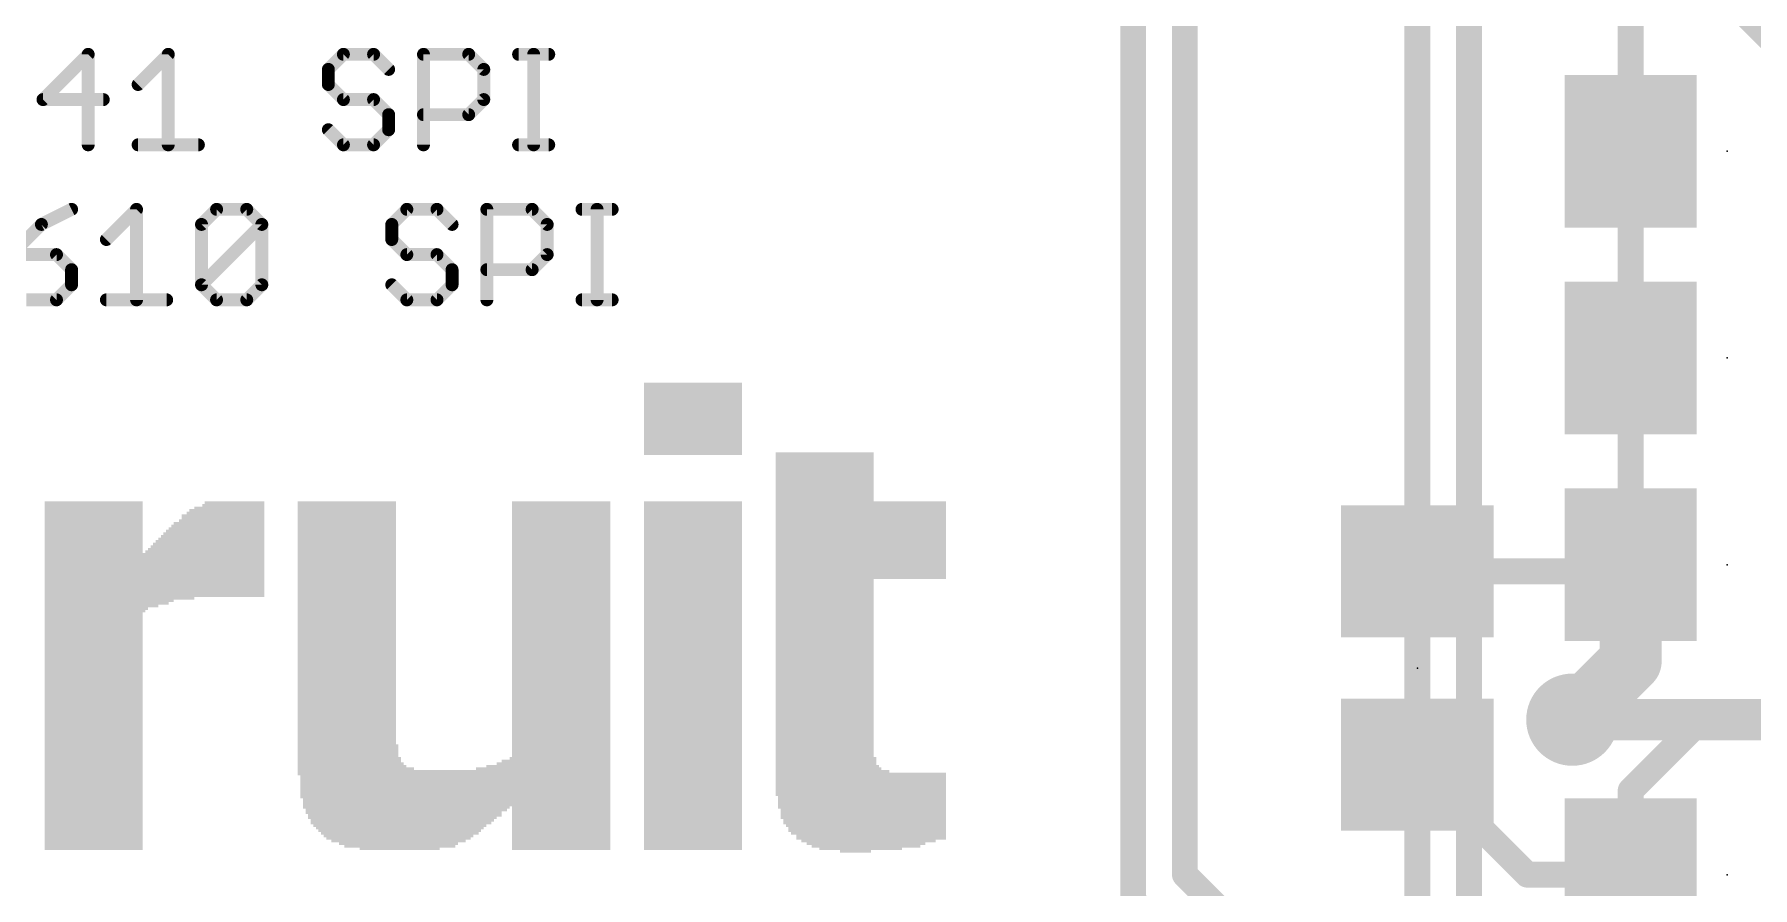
# Model space of a CAD drawing. Extents: x -3.9 to 70.5, y 0 to 60.5.
# Drawn here: x 20.94 to 37.84, y 9.78 to 18.17 of the extents above; entities that cross this region are included whole.
import ezdxf

# ---------------------------------------------------------------- set-up
doc = ezdxf.new("R2010")
doc.units = 0
for name, color, linetype in [('1', 12, 'CONTINUOUS'), ('16', 132, 'CONTINUOUS'), ('18', 110, 'CONTINUOUS'), ('21', 40, 'CONTINUOUS'), ('23', 53, 'CONTINUOUS')]:
    doc.layers.add(name, color=color, linetype=linetype)

# ---------------------------------------------------------------- blocks, each defined once
blk = doc.blocks.new('RECT')
blk.add_solid([(-0.5, -0.5), (0.5, -0.5), (-0.5, 0.5), (0.5, 0.5)])
blk = doc.blocks.new('ROUNDV')
at = {"const_width": 0.5}
blk.add_lwpolyline([(0, -0.25, 1), (0, 0.25, 1), (0, -0.25)], format="xyb", dxfattribs=at)

msp = doc.modelspace()

# ---------------------------------------------------------------- linework, layer by layer
at = {"layer": '1'}
for points, const_width in [([(31.75, 9.652), (31.75, 22.673)], 0.254), ([(32.258, 9.906), (32.258, 20.32)], 0.254), ([(36.642, 17.018), (36.642, 19.05)], 0.254), ([(36.642, 14.986), (36.642, 17.018)], 0.254), ([(36.642, 12.954), (36.642, 14.986)], 0.254), ([(36.642, 12.004), (36.642, 12.954)], 0.6096), ([(34.544, 12.888), (36.576, 12.888)], 0.254), ([(36.576, 12.888), (36.642, 12.954)], 0.254), ([(36.068, 11.43), (36.642, 12.004)], 0.6096), ([(36.642, 10.734), (37.338, 11.43)], 0.254), ([(37.338, 11.43), (41.148, 11.43)], 0.254), ([(34.544, 10.988), (35.626, 9.906)], 0.254), ([(36.642, 9.906), (36.642, 10.734)], 0.254), ([(35.306, 6.858), (32.258, 9.906)], 0.254), ([(35.626, 9.906), (36.642, 9.906)], 0.254), ([(37.084, 4.318), (31.75, 9.652)], 0.254)]:
    msp.add_lwpolyline(points, dxfattribs=dict(at, const_width=const_width))
for points, const_width in [([(36.7055, 17.018, 1), (36.5785, 17.018)], 0.127), ([(36.5785, 17.018, 1), (36.7055, 17.018)], 0.127), ([(36.7055, 14.986, 1), (36.5785, 14.986)], 0.127), ([(36.5785, 14.986, 1), (36.7055, 14.986)], 0.127), ([(36.7944, 12.954, 1), (36.4896, 12.954)], 0.3048), ([(34.544, 12.9515, 1), (34.544, 12.8245)], 0.127), ([(36.576, 12.8245, 1), (36.576, 12.9515)], 0.127), ([(36.5785, 12.954, 1), (36.7055, 12.954)], 0.127), ([(36.6869, 12.9091, 1), (36.5971, 12.9989)], 0.127), ([(36.5311, 12.9329, 1), (36.6209, 12.8431)], 0.127), ([(36.7498, 11.8962, 1), (36.5342, 12.1118)], 0.3048), ([(36.4896, 12.004, 1), (36.7944, 12.004)], 0.3048), ([(35.9602, 11.5378, 1), (36.1758, 11.3222)], 0.3048), ([(37.338, 11.4935, 1), (37.338, 11.3665)], 0.127), ([(37.3829, 11.3851, 1), (37.2931, 11.4749)], 0.127), ([(34.5889, 11.0329, 1), (34.4991, 10.9431)], 0.127), ([(36.7055, 10.734, 1), (36.5785, 10.734)], 0.127), ([(36.5971, 10.7789, 1), (36.6869, 10.6891)], 0.127), ([(32.3029, 9.9509, 1), (32.2131, 9.8611)], 0.127), ([(35.626, 9.9695, 1), (35.626, 9.8425)], 0.127), ([(35.5811, 9.8611, 1), (35.6709, 9.9509)], 0.127), ([(36.642, 9.8425, 1), (36.642, 9.9695)], 0.127), ([(32.1945, 9.906, 1), (32.3215, 9.906)], 0.127), ([(36.5785, 9.906, 1), (36.7055, 9.906)], 0.127)]:
    msp.add_lwpolyline(points, format="xyb", dxfattribs=dict(at, const_width=const_width))
at = {"layer": '16'}
for points, const_width in [([(32.004, 24.13), (44.45, 11.684)], 0.254), ([(35.052, 20.066), (35.052, 9.398)], 0.254), ([(34.544, 8.382), (34.544, 19.812)], 0.254), ([(36.068, 11.43), (38.354, 11.43)], 0.4064)]:
    msp.add_lwpolyline(points, dxfattribs=dict(at, const_width=const_width))
at = {"layer": '16', "const_width": 0.2032}
msp.add_lwpolyline([(36.068, 11.5316, 1), (36.068, 11.3284)], format="xyb", dxfattribs=at)
at = {"layer": '21', "const_width": 0.127}
for points in [[(21.4721, 17.9713), (21.0272, 17.5264)], [(21.4721, 17.0815), (21.4721, 17.9713)], [(21.9628, 17.6747), (22.2594, 17.9713)], [(22.2594, 17.9713), (22.2594, 17.0815)], [(23.9821, 17.9713), (23.8338, 17.823)], [(24.2787, 17.9713), (23.9821, 17.9713)], [(24.427, 17.823), (24.2787, 17.9713)], [(24.7693, 17.0815), (24.7693, 17.9713)], [(24.7693, 17.9713), (25.2142, 17.9713)], [(25.2142, 17.9713), (25.3625, 17.823)], [(25.7048, 17.9713), (26.0014, 17.9713)], [(25.8531, 17.0815), (25.8531, 17.9713)], [(23.8338, 17.823), (23.8338, 17.6747)], [(25.3625, 17.823), (25.3625, 17.5264)], [(21.0272, 17.5264), (21.6204, 17.5264)], [(23.8338, 17.6747), (23.9821, 17.5264)], [(23.9821, 17.5264), (24.2787, 17.5264)], [(24.2787, 17.5264), (24.427, 17.3781)], [(25.3625, 17.5264), (25.2142, 17.3781)], [(24.427, 17.3781), (24.427, 17.2298)], [(25.2142, 17.3781), (24.7693, 17.3781)], [(23.9821, 17.0815), (23.8338, 17.2298)], [(24.427, 17.2298), (24.2787, 17.0815)], [(21.9628, 17.0815), (22.5559, 17.0815)], [(24.2787, 17.0815), (23.9821, 17.0815)], [(25.7048, 17.0815), (26.0014, 17.0815)], [(21.3086, 16.4473), (21.012, 16.299)], [(21.6509, 16.1507), (21.9475, 16.4473)], [(21.9475, 16.4473), (21.9475, 15.5575)], [(22.5864, 16.299), (22.7347, 16.4473)], [(22.7347, 16.4473), (23.0313, 16.4473)], [(23.0313, 16.4473), (23.1796, 16.299)], [(24.6058, 16.4473), (24.4575, 16.299)], [(24.9024, 16.4473), (24.6058, 16.4473)], [(25.0507, 16.299), (24.9024, 16.4473)], [(25.393, 15.5575), (25.393, 16.4473)], [(25.393, 16.4473), (25.8379, 16.4473)], [(25.8379, 16.4473), (25.9862, 16.299)], [(26.3285, 16.4473), (26.6251, 16.4473)], [(26.4768, 15.5575), (26.4768, 16.4473)], [(21.012, 16.299), (20.7154, 16.0024)], [(22.5864, 15.7058), (22.5864, 16.299)], [(22.5864, 15.7058), (23.1796, 16.299)], [(23.1796, 16.299), (23.1796, 15.7058)], [(24.4575, 16.299), (24.4575, 16.1507)], [(25.9862, 16.299), (25.9862, 16.0024)], [(21.1603, 16.0024), (20.7154, 16.0024)], [(21.3086, 15.8541), (21.1603, 16.0024)], [(24.4575, 16.1507), (24.6058, 16.0024)], [(24.6058, 16.0024), (24.9024, 16.0024)], [(24.9024, 16.0024), (25.0507, 15.8541)], [(25.9862, 16.0024), (25.8379, 15.8541)], [(21.3086, 15.7058), (21.3086, 15.8541)], [(25.0507, 15.8541), (25.0507, 15.7058)], [(25.8379, 15.8541), (25.393, 15.8541)], [(21.1603, 15.5575), (21.3086, 15.7058)], [(22.7347, 15.5575), (22.5864, 15.7058)], [(23.1796, 15.7058), (23.0313, 15.5575)], [(24.6058, 15.5575), (24.4575, 15.7058)], [(25.0507, 15.7058), (24.9024, 15.5575)], [(20.8637, 15.5575), (21.1603, 15.5575)], [(21.6509, 15.5575), (22.2441, 15.5575)], [(23.0313, 15.5575), (22.7347, 15.5575)], [(24.9024, 15.5575), (24.6058, 15.5575)], [(26.3285, 15.5575), (26.6251, 15.5575)]]:
    msp.add_lwpolyline(points, dxfattribs=at)
at = {"layer": '21', "const_width": 0.0635}
for points in [[(21.5039, 17.9713, 1), (21.4404, 17.9713)], [(21.4946, 17.9488, 1), (21.4497, 17.9937)], [(22.2911, 17.9713, 1), (22.2276, 17.9713)], [(22.2818, 17.9488, 1), (22.2369, 17.9937)], [(23.9821, 18.003, 1), (23.9821, 17.9395)], [(24.0045, 17.9488, 1), (23.9596, 17.9937)], [(24.3011, 17.9937, 1), (24.2562, 17.9488)], [(24.2787, 17.9395, 1), (24.2787, 18.003)], [(24.7693, 18.003, 1), (24.7693, 17.9395)], [(24.8011, 17.9713, 1), (24.7376, 17.9713)], [(25.2367, 17.9937, 1), (25.1917, 17.9488)], [(25.2142, 17.9395, 1), (25.2142, 18.003)], [(25.7048, 18.003, 1), (25.7048, 17.9395)], [(25.8849, 17.9713, 1), (25.8214, 17.9713)], [(26.0014, 17.9395, 1), (26.0014, 18.003)], [(23.8656, 17.823, 1), (23.8021, 17.823)], [(23.8114, 17.8454, 1), (23.8563, 17.8005)], [(24.4045, 17.8005, 1), (24.4494, 17.8454)], [(25.3942, 17.823, 1), (25.3307, 17.823)], [(25.34, 17.8005, 1), (25.3849, 17.8454)], [(21.0272, 17.5581, 1), (21.0272, 17.4946)], [(21.0048, 17.5488, 1), (21.0497, 17.5039)], [(21.6204, 17.4946, 1), (21.6204, 17.5581)], [(21.9403, 17.6971, 1), (21.9852, 17.6522)], [(23.8021, 17.6747, 1), (23.8656, 17.6747)], [(23.8563, 17.6971, 1), (23.8114, 17.6522)], [(23.9821, 17.5581, 1), (23.9821, 17.4946)], [(23.9596, 17.5039, 1), (24.0045, 17.5488)], [(24.3011, 17.5488, 1), (24.2562, 17.5039)], [(24.2787, 17.4946, 1), (24.2787, 17.5581)], [(25.3849, 17.5039, 1), (25.34, 17.5488)], [(24.4587, 17.3781, 1), (24.3952, 17.3781)], [(24.4045, 17.3556, 1), (24.4494, 17.4005)], [(24.7693, 17.4098, 1), (24.7693, 17.3463)], [(25.1917, 17.4005, 1), (25.2367, 17.3556)], [(25.2142, 17.3463, 1), (25.2142, 17.4098)], [(25.3307, 17.5264, 1), (25.3942, 17.5264)], [(23.8563, 17.2522, 1), (23.8114, 17.2073)], [(24.3952, 17.2298, 1), (24.4587, 17.2298)], [(24.4494, 17.2073, 1), (24.4045, 17.2522)], [(21.4404, 17.0815, 1), (21.5039, 17.0815)], [(21.9628, 17.1133, 1), (21.9628, 17.0498)], [(22.2276, 17.0815, 1), (22.2911, 17.0815)], [(22.5559, 17.0498, 1), (22.5559, 17.1133)], [(23.9821, 17.1133, 1), (23.9821, 17.0498)], [(23.9596, 17.059, 1), (24.0045, 17.104)], [(24.2562, 17.104, 1), (24.3011, 17.059)], [(24.2787, 17.0498, 1), (24.2787, 17.1133)], [(24.7376, 17.0815, 1), (24.8011, 17.0815)], [(25.7048, 17.1133, 1), (25.7048, 17.0498)], [(25.8214, 17.0815, 1), (25.8849, 17.0815)], [(26.0014, 17.0498, 1), (26.0014, 17.1133)], [(21.3228, 16.4189, 1), (21.2944, 16.4757)], [(21.9793, 16.4473, 1), (21.9158, 16.4473)], [(21.97, 16.4248, 1), (21.9251, 16.4697)], [(22.7347, 16.479, 1), (22.7347, 16.4155)], [(22.7572, 16.4248, 1), (22.7123, 16.4697)], [(23.0538, 16.4697, 1), (23.0089, 16.4248)], [(23.0313, 16.4155, 1), (23.0313, 16.479)], [(24.6058, 16.479, 1), (24.6058, 16.4155)], [(24.6282, 16.4248, 1), (24.5833, 16.4697)], [(24.9248, 16.4697, 1), (24.8799, 16.4248)], [(24.9024, 16.4155, 1), (24.9024, 16.479)], [(25.393, 16.479, 1), (25.393, 16.4155)], [(25.4248, 16.4473, 1), (25.3613, 16.4473)], [(25.8603, 16.4697, 1), (25.8154, 16.4248)], [(25.8379, 16.4155, 1), (25.8379, 16.479)], [(26.3285, 16.479, 1), (26.3285, 16.4155)], [(26.5086, 16.4473, 1), (26.4451, 16.4473)], [(26.6251, 16.4155, 1), (26.6251, 16.479)], [(20.9978, 16.3274, 1), (21.0262, 16.2706)], [(21.0344, 16.2765, 1), (20.9895, 16.3214)], [(22.6182, 16.299, 1), (22.5547, 16.299)], [(22.564, 16.3214, 1), (22.6089, 16.2765)], [(23.2114, 16.299, 1), (23.1479, 16.299)], [(23.2021, 16.2765, 1), (23.1572, 16.3214)], [(23.1572, 16.2765, 1), (23.2021, 16.3214)], [(24.4892, 16.299, 1), (24.4257, 16.299)], [(24.435, 16.3214, 1), (24.4799, 16.2765)], [(25.0282, 16.2765, 1), (25.0731, 16.3214)], [(26.0179, 16.299, 1), (25.9544, 16.299)], [(25.9637, 16.2765, 1), (26.0086, 16.3214)], [(21.1827, 16.0248, 1), (21.1378, 15.9799)], [(21.1603, 15.9706, 1), (21.1603, 16.0341)], [(21.6285, 16.1731, 1), (21.6734, 16.1282)], [(24.4799, 16.1731, 1), (24.435, 16.1282)], [(24.4257, 16.1507, 1), (24.4892, 16.1507)], [(24.6058, 16.0341, 1), (24.6058, 15.9706)], [(24.5833, 15.9799, 1), (24.6282, 16.0248)], [(24.9248, 16.0248, 1), (24.8799, 15.9799)], [(24.9024, 15.9706, 1), (24.9024, 16.0341)], [(26.0086, 15.9799, 1), (25.9637, 16.0248)], [(21.3403, 15.8541, 1), (21.2768, 15.8541)], [(21.2861, 15.8316, 1), (21.331, 15.8765)], [(25.0824, 15.8541, 1), (25.0189, 15.8541)], [(25.0282, 15.8316, 1), (25.0731, 15.8765)], [(25.393, 15.8858, 1), (25.393, 15.8223)], [(25.8154, 15.8765, 1), (25.8603, 15.8316)], [(25.8379, 15.8223, 1), (25.8379, 15.8858)], [(25.9544, 16.0024, 1), (26.0179, 16.0024)], [(21.2768, 15.7058, 1), (21.3403, 15.7058)], [(21.331, 15.6833, 1), (21.2861, 15.7282)], [(22.5547, 15.7058, 1), (22.6182, 15.7058)], [(22.6089, 15.7282, 1), (22.564, 15.6833)], [(22.564, 15.7282, 1), (22.6089, 15.6833)], [(23.1479, 15.7058, 1), (23.2114, 15.7058)], [(23.2021, 15.6833, 1), (23.1572, 15.7282)], [(24.4799, 15.7282, 1), (24.435, 15.6833)], [(25.0189, 15.7058, 1), (25.0824, 15.7058)], [(25.0731, 15.6833, 1), (25.0282, 15.7282)], [(21.1378, 15.58, 1), (21.1827, 15.535)], [(21.1603, 15.5258, 1), (21.1603, 15.5893)], [(21.6509, 15.5893, 1), (21.6509, 15.5258)], [(21.9158, 15.5575, 1), (21.9793, 15.5575)], [(22.2441, 15.5258, 1), (22.2441, 15.5893)], [(22.7347, 15.5893, 1), (22.7347, 15.5258)], [(22.7123, 15.535, 1), (22.7572, 15.58)], [(23.0089, 15.58, 1), (23.0538, 15.535)], [(23.0313, 15.5258, 1), (23.0313, 15.5893)], [(24.6058, 15.5893, 1), (24.6058, 15.5258)], [(24.5833, 15.535, 1), (24.6282, 15.58)], [(24.8799, 15.58, 1), (24.9248, 15.535)], [(24.9024, 15.5258, 1), (24.9024, 15.5893)], [(25.3613, 15.5575, 1), (25.4248, 15.5575)], [(26.3285, 15.5893, 1), (26.3285, 15.5258)], [(26.4451, 15.5575, 1), (26.5086, 15.5575)], [(26.6251, 15.5258, 1), (26.6251, 15.5893)]]:
    msp.add_lwpolyline(points, format="xyb", dxfattribs=at)
at = {"layer": '23'}
for p in [(37.592, 17.018), (37.592, 14.986), (37.592, 12.954), (34.544, 11.938), (37.592, 9.906)]:
    msp.add_point(p, dxfattribs=at)

# ---------------------------------------------------------------- block references
at = {"layer": '1', "xscale": 1.3, "yscale": 1.5}
for p in [(36.642, 17.018), (36.642, 14.986), (36.642, 12.954), (36.642, 9.906)]:
    msp.add_blockref('RECT', p, dxfattribs=at)
at = {"layer": '1', "xscale": 1.3, "yscale": 1.5, "rotation": 90}
for p in [(34.544, 12.888), (34.544, 10.988)]:
    msp.add_blockref('RECT', p, dxfattribs=at)
at = {"layer": '18', "xscale": 0.9064, "yscale": 0.9064}
msp.add_blockref('ROUNDV', (36.068, 11.43), dxfattribs=at)
msp.add_blockref('ROUNDV', (36.068, 11.43), dxfattribs=at)
at = {"layer": '21', "yscale": 0.0254}
for p, xscale in [((27.4193, 14.732), 0.9652), ((27.4193, 14.7066), 0.9652), ((27.4193, 14.6812), 0.9652), ((27.4193, 14.6558), 0.9652), ((27.4193, 14.6304), 0.9652), ((27.4193, 14.605), 0.9652), ((27.4193, 14.5796), 0.9652), ((27.4193, 14.5542), 0.9652), ((27.4193, 14.5288), 0.9652), ((27.4193, 14.5034), 0.9652), ((27.4193, 14.478), 0.9652), ((27.4193, 14.4526), 0.9652), ((27.4193, 14.4272), 0.9652), ((27.4193, 14.4018), 0.9652), ((27.4193, 14.3764), 0.9652), ((27.4193, 14.351), 0.9652), ((27.4193, 14.3256), 0.9652), ((27.4193, 14.3002), 0.9652), ((27.4193, 14.2748), 0.9652), ((27.4193, 14.2494), 0.9652), ((27.4193, 14.224), 0.9652), ((27.4193, 14.1986), 0.9652), ((27.4193, 14.1732), 0.9652), ((27.4193, 14.1478), 0.9652), ((27.4193, 14.1224), 0.9652), ((27.4193, 14.097), 0.9652), ((27.4193, 14.0716), 0.9652), ((27.4193, 14.0462), 0.9652), ((28.7147, 14.0462), 0.9652), ((28.7147, 14.0208), 0.9652), ((28.7147, 13.9954), 0.9652), ((28.7147, 13.97), 0.9652), ((28.7147, 13.9446), 0.9652), ((28.7147, 13.9192), 0.9652), ((28.7147, 13.8938), 0.9652), ((28.7147, 13.8684), 0.9652), ((28.7147, 13.843), 0.9652), ((28.7147, 13.8176), 0.9652), ((28.7147, 13.7922), 0.9652), ((28.7147, 13.7668), 0.9652), ((28.7147, 13.7414), 0.9652), ((28.7147, 13.716), 0.9652), ((28.7147, 13.6906), 0.9652), ((21.5265, 13.5636), 0.9652), ((21.5265, 13.5382), 0.9652), ((21.5265, 13.5128), 0.9652), ((22.86, 13.5128), 0.6858), ((22.8981, 13.5382), 0.6096), ((22.9108, 13.5636), 0.5842), ((24.0157, 13.5636), 0.9652), ((24.0157, 13.5382), 0.9652), ((24.0157, 13.5128), 0.9652), ((26.1239, 13.5636), 0.9652), ((26.1239, 13.5382), 0.9652), ((26.1239, 13.5128), 0.9652), ((27.4193, 13.5636), 0.9652), ((27.4193, 13.5382), 0.9652), ((27.4193, 13.5128), 0.9652), ((28.7147, 13.6652), 0.9652), ((28.7147, 13.6398), 0.9652), ((28.7147, 13.6144), 0.9652), ((28.7147, 13.589), 0.9652), ((29.0703, 13.5636), 1.6764), ((29.0703, 13.5382), 1.6764), ((29.0703, 13.5128), 1.6764), ((21.5265, 13.4874), 0.9652), ((21.5265, 13.462), 0.9652), ((21.5265, 13.4366), 0.9652), ((21.5265, 13.4112), 0.9652), ((21.5265, 13.3858), 0.9652), ((21.5265, 13.3604), 0.9652), ((22.7584, 13.3604), 0.889), ((22.7838, 13.3858), 0.8382), ((22.7965, 13.4366), 0.8128), ((22.7965, 13.4112), 0.8128), ((22.8219, 13.462), 0.762), ((22.8346, 13.4874), 0.7366), ((24.0157, 13.4874), 0.9652), ((24.0157, 13.462), 0.9652), ((24.0157, 13.4366), 0.9652), ((24.0157, 13.4112), 0.9652), ((24.0157, 13.3858), 0.9652), ((24.0157, 13.3604), 0.9652), ((26.1239, 13.4874), 0.9652), ((26.1239, 13.462), 0.9652), ((26.1239, 13.4366), 0.9652), ((26.1239, 13.4112), 0.9652), ((26.1239, 13.3858), 0.9652), ((26.1239, 13.3604), 0.9652), ((27.4193, 13.4874), 0.9652), ((27.4193, 13.462), 0.9652), ((27.4193, 13.4366), 0.9652), ((27.4193, 13.4112), 0.9652), ((27.4193, 13.3858), 0.9652), ((27.4193, 13.3604), 0.9652), ((29.0703, 13.4874), 1.6764), ((29.0703, 13.462), 1.6764), ((29.0703, 13.4366), 1.6764), ((29.0703, 13.4112), 1.6764), ((29.0703, 13.3858), 1.6764), ((29.0703, 13.3604), 1.6764), ((21.5265, 13.335), 0.9652), ((21.5265, 13.3096), 0.9652), ((21.5265, 13.2842), 0.9652), ((21.5265, 13.2588), 0.9652), ((21.5265, 13.2334), 0.9652), ((21.5265, 13.208), 0.9652), ((21.5265, 13.1826), 0.9652), ((22.6695, 13.1826), 1.0668), ((22.6822, 13.208), 1.0414), ((22.6949, 13.2334), 1.016), ((22.7076, 13.2588), 0.9906), ((22.7203, 13.2842), 0.9652), ((22.733, 13.3096), 0.9398), ((22.7457, 13.335), 0.9144), ((24.0157, 13.335), 0.9652), ((24.0157, 13.3096), 0.9652), ((24.0157, 13.2842), 0.9652), ((24.0157, 13.2588), 0.9652), ((24.0157, 13.2334), 0.9652), ((24.0157, 13.208), 0.9652), ((24.0157, 13.1826), 0.9652), ((26.1239, 13.335), 0.9652), ((26.1239, 13.3096), 0.9652), ((26.1239, 13.2842), 0.9652), ((26.1239, 13.2588), 0.9652), ((26.1239, 13.2334), 0.9652), ((26.1239, 13.208), 0.9652), ((26.1239, 13.1826), 0.9652), ((27.4193, 13.335), 0.9652), ((27.4193, 13.3096), 0.9652), ((27.4193, 13.2842), 0.9652), ((27.4193, 13.2588), 0.9652), ((27.4193, 13.2334), 0.9652), ((27.4193, 13.208), 0.9652), ((27.4193, 13.1826), 0.9652), ((29.0703, 13.335), 1.6764), ((29.0703, 13.3096), 1.6764), ((29.0703, 13.2842), 1.6764), ((29.0703, 13.2588), 1.6764), ((29.0703, 13.2334), 1.6764), ((29.0703, 13.208), 1.6764), ((29.0703, 13.1826), 1.6764), ((21.5265, 13.1572), 0.9652), ((21.5265, 13.1318), 0.9652), ((21.5265, 13.1064), 0.9652), ((21.5265, 13.081), 0.9652), ((22.1234, 13.0556), 2.159), ((22.1234, 13.0302), 2.159), ((22.1234, 13.0048), 2.159), ((22.6187, 13.081), 1.1684), ((22.6314, 13.1064), 1.143), ((22.6441, 13.1318), 1.1176), ((22.6568, 13.1572), 1.0922), ((24.0157, 13.1572), 0.9652), ((24.0157, 13.1318), 0.9652), ((24.0157, 13.1064), 0.9652), ((24.0157, 13.081), 0.9652), ((24.0157, 13.0556), 0.9652), ((24.0157, 13.0302), 0.9652), ((24.0157, 13.0048), 0.9652), ((26.1239, 13.1572), 0.9652), ((26.1239, 13.1318), 0.9652), ((26.1239, 13.1064), 0.9652), ((26.1239, 13.081), 0.9652), ((26.1239, 13.0556), 0.9652), ((26.1239, 13.0302), 0.9652), ((26.1239, 13.0048), 0.9652), ((27.4193, 13.1572), 0.9652), ((27.4193, 13.1318), 0.9652), ((27.4193, 13.1064), 0.9652), ((27.4193, 13.081), 0.9652), ((27.4193, 13.0556), 0.9652), ((27.4193, 13.0302), 0.9652), ((27.4193, 13.0048), 0.9652), ((29.0703, 13.1572), 1.6764), ((29.0703, 13.1318), 1.6764), ((29.0703, 13.1064), 1.6764), ((29.0703, 13.081), 1.6764), ((29.0703, 13.0556), 1.6764), ((29.0703, 13.0302), 1.6764), ((29.0703, 13.0048), 1.6764), ((22.1234, 12.9794), 2.159), ((22.1234, 12.954), 2.159), ((22.1234, 12.9286), 2.159), ((22.1234, 12.9032), 2.159), ((22.1234, 12.8778), 2.159), ((22.1234, 12.8524), 2.159), ((24.0157, 12.9794), 0.9652), ((24.0157, 12.954), 0.9652), ((24.0157, 12.9286), 0.9652), ((24.0157, 12.9032), 0.9652), ((24.0157, 12.8778), 0.9652), ((24.0157, 12.8524), 0.9652), ((26.1239, 12.9794), 0.9652), ((26.1239, 12.954), 0.9652), ((26.1239, 12.9286), 0.9652), ((26.1239, 12.9032), 0.9652), ((26.1239, 12.8778), 0.9652), ((26.1239, 12.8524), 0.9652), ((27.4193, 12.9794), 0.9652), ((27.4193, 12.954), 0.9652), ((27.4193, 12.9286), 0.9652), ((27.4193, 12.9032), 0.9652), ((27.4193, 12.8778), 0.9652), ((27.4193, 12.8524), 0.9652), ((29.0703, 12.9794), 1.6764), ((29.0703, 12.954), 1.6764), ((29.0703, 12.9286), 1.6764), ((29.0703, 12.9032), 1.6764), ((29.0703, 12.8778), 1.6764), ((29.0703, 12.8524), 1.6764), ((22.1234, 12.827), 2.159), ((22.1234, 12.8016), 2.159), ((22.1234, 12.7762), 2.159), ((22.1234, 12.7508), 2.159), ((22.1234, 12.7254), 2.159), ((22.1234, 12.7), 2.159), ((22.1234, 12.6746), 2.159), ((24.0157, 12.827), 0.9652), ((24.0157, 12.8016), 0.9652), ((24.0157, 12.7762), 0.9652), ((24.0157, 12.7508), 0.9652), ((24.0157, 12.7254), 0.9652), ((24.0157, 12.7), 0.9652), ((24.0157, 12.6746), 0.9652), ((26.1239, 12.827), 0.9652), ((26.1239, 12.8016), 0.9652), ((26.1239, 12.7762), 0.9652), ((26.1239, 12.7508), 0.9652), ((26.1239, 12.7254), 0.9652), ((26.1239, 12.7), 0.9652), ((26.1239, 12.6746), 0.9652), ((27.4193, 12.827), 0.9652), ((27.4193, 12.8016), 0.9652), ((27.4193, 12.7762), 0.9652), ((27.4193, 12.7508), 0.9652), ((27.4193, 12.7254), 0.9652), ((27.4193, 12.7), 0.9652), ((27.4193, 12.6746), 0.9652), ((29.0703, 12.827), 1.6764), ((28.7147, 12.8016), 0.9652), ((28.7147, 12.7762), 0.9652), ((28.7147, 12.7508), 0.9652), ((28.7147, 12.7254), 0.9652), ((28.7147, 12.7), 0.9652), ((28.7147, 12.6746), 0.9652), ((22.1234, 12.6492), 2.159), ((21.7805, 12.6238), 1.4732), ((21.6789, 12.5984), 1.27), ((21.6535, 12.573), 1.2192), ((21.6027, 12.5476), 1.1176), ((21.5519, 12.5222), 1.016), ((21.5392, 12.4968), 0.9906), ((24.0157, 12.6492), 0.9652), ((24.0157, 12.6238), 0.9652), ((24.0157, 12.5984), 0.9652), ((24.0157, 12.573), 0.9652), ((24.0157, 12.5476), 0.9652), ((24.0157, 12.5222), 0.9652), ((24.0157, 12.4968), 0.9652), ((26.1239, 12.6492), 0.9652), ((26.1239, 12.6238), 0.9652), ((26.1239, 12.5984), 0.9652), ((26.1239, 12.573), 0.9652), ((26.1239, 12.5476), 0.9652), ((26.1239, 12.5222), 0.9652), ((26.1239, 12.4968), 0.9652), ((27.4193, 12.6492), 0.9652), ((27.4193, 12.6238), 0.9652), ((27.4193, 12.5984), 0.9652), ((27.4193, 12.573), 0.9652), ((27.4193, 12.5476), 0.9652), ((27.4193, 12.5222), 0.9652), ((27.4193, 12.4968), 0.9652), ((28.7147, 12.6492), 0.9652), ((28.7147, 12.6238), 0.9652), ((28.7147, 12.5984), 0.9652), ((28.7147, 12.573), 0.9652), ((28.7147, 12.5476), 0.9652), ((28.7147, 12.5222), 0.9652), ((28.7147, 12.4968), 0.9652), ((21.5265, 12.4714), 0.9652), ((21.5265, 12.446), 0.9652), ((21.5265, 12.4206), 0.9652), ((21.5265, 12.3952), 0.9652), ((21.5265, 12.3698), 0.9652), ((21.5265, 12.3444), 0.9652), ((24.0157, 12.4714), 0.9652), ((24.0157, 12.446), 0.9652), ((24.0157, 12.4206), 0.9652), ((24.0157, 12.3952), 0.9652), ((24.0157, 12.3698), 0.9652), ((24.0157, 12.3444), 0.9652), ((26.1239, 12.4714), 0.9652), ((26.1239, 12.446), 0.9652), ((26.1239, 12.4206), 0.9652), ((26.1239, 12.3952), 0.9652), ((26.1239, 12.3698), 0.9652), ((26.1239, 12.3444), 0.9652), ((27.4193, 12.4714), 0.9652), ((27.4193, 12.446), 0.9652), ((27.4193, 12.4206), 0.9652), ((27.4193, 12.3952), 0.9652), ((27.4193, 12.3698), 0.9652), ((27.4193, 12.3444), 0.9652), ((28.7147, 12.4714), 0.9652), ((28.7147, 12.446), 0.9652), ((28.7147, 12.4206), 0.9652), ((28.7147, 12.3952), 0.9652), ((28.7147, 12.3698), 0.9652), ((28.7147, 12.3444), 0.9652), ((21.5265, 12.319), 0.9652), ((21.5265, 12.2936), 0.9652), ((21.5265, 12.2682), 0.9652), ((21.5265, 12.2428), 0.9652), ((21.5265, 12.2174), 0.9652), ((21.5265, 12.192), 0.9652), ((21.5265, 12.1666), 0.9652), ((24.0157, 12.319), 0.9652), ((24.0157, 12.2936), 0.9652), ((24.0157, 12.2682), 0.9652), ((24.0157, 12.2428), 0.9652), ((24.0157, 12.2174), 0.9652), ((24.0157, 12.192), 0.9652), ((24.0157, 12.1666), 0.9652), ((26.1239, 12.319), 0.9652), ((26.1239, 12.2936), 0.9652), ((26.1239, 12.2682), 0.9652), ((26.1239, 12.2428), 0.9652), ((26.1239, 12.2174), 0.9652), ((26.1239, 12.192), 0.9652), ((26.1239, 12.1666), 0.9652), ((27.4193, 12.319), 0.9652), ((27.4193, 12.2936), 0.9652), ((27.4193, 12.2682), 0.9652), ((27.4193, 12.2428), 0.9652), ((27.4193, 12.2174), 0.9652), ((27.4193, 12.192), 0.9652), ((27.4193, 12.1666), 0.9652), ((28.7147, 12.319), 0.9652), ((28.7147, 12.2936), 0.9652), ((28.7147, 12.2682), 0.9652), ((28.7147, 12.2428), 0.9652), ((28.7147, 12.2174), 0.9652), ((28.7147, 12.192), 0.9652), ((28.7147, 12.1666), 0.9652), ((21.5265, 12.1412), 0.9652), ((21.5265, 12.1158), 0.9652), ((21.5265, 12.0904), 0.9652), ((21.5265, 12.065), 0.9652), ((21.5265, 12.0396), 0.9652), ((21.5265, 12.0142), 0.9652), ((21.5265, 11.9888), 0.9652), ((24.0157, 12.1412), 0.9652), ((24.0157, 12.1158), 0.9652), ((24.0157, 12.0904), 0.9652), ((24.0157, 12.065), 0.9652), ((24.0157, 12.0396), 0.9652), ((24.0157, 12.0142), 0.9652), ((24.0157, 11.9888), 0.9652), ((26.1239, 12.1412), 0.9652), ((26.1239, 12.1158), 0.9652), ((26.1239, 12.0904), 0.9652), ((26.1239, 12.065), 0.9652), ((26.1239, 12.0396), 0.9652), ((26.1239, 12.0142), 0.9652), ((26.1239, 11.9888), 0.9652), ((27.4193, 12.1412), 0.9652), ((27.4193, 12.1158), 0.9652), ((27.4193, 12.0904), 0.9652), ((27.4193, 12.065), 0.9652), ((27.4193, 12.0396), 0.9652), ((27.4193, 12.0142), 0.9652), ((27.4193, 11.9888), 0.9652), ((28.7147, 12.1412), 0.9652), ((28.7147, 12.1158), 0.9652), ((28.7147, 12.0904), 0.9652), ((28.7147, 12.065), 0.9652), ((28.7147, 12.0396), 0.9652), ((28.7147, 12.0142), 0.9652), ((28.7147, 11.9888), 0.9652), ((21.5265, 11.9634), 0.9652), ((21.5265, 11.938), 0.9652), ((21.5265, 11.9126), 0.9652), ((21.5265, 11.8872), 0.9652), ((21.5265, 11.8618), 0.9652), ((21.5265, 11.8364), 0.9652), ((24.0157, 11.9634), 0.9652), ((24.0157, 11.938), 0.9652), ((24.0157, 11.9126), 0.9652), ((24.0157, 11.8872), 0.9652), ((24.0157, 11.8618), 0.9652), ((24.0157, 11.8364), 0.9652), ((26.1239, 11.9634), 0.9652), ((26.1239, 11.938), 0.9652), ((26.1239, 11.9126), 0.9652), ((26.1239, 11.8872), 0.9652), ((26.1239, 11.8618), 0.9652), ((26.1239, 11.8364), 0.9652), ((27.4193, 11.9634), 0.9652), ((27.4193, 11.938), 0.9652), ((27.4193, 11.9126), 0.9652), ((27.4193, 11.8872), 0.9652), ((27.4193, 11.8618), 0.9652), ((27.4193, 11.8364), 0.9652), ((28.7147, 11.9634), 0.9652), ((28.7147, 11.938), 0.9652), ((28.7147, 11.9126), 0.9652), ((28.7147, 11.8872), 0.9652), ((28.7147, 11.8618), 0.9652), ((28.7147, 11.8364), 0.9652), ((21.5265, 11.811), 0.9652), ((21.5265, 11.7856), 0.9652), ((21.5265, 11.7602), 0.9652), ((21.5265, 11.7348), 0.9652), ((21.5265, 11.7094), 0.9652), ((21.5265, 11.684), 0.9652), ((21.5265, 11.6586), 0.9652), ((24.0157, 11.811), 0.9652), ((24.0157, 11.7856), 0.9652), ((24.0157, 11.7602), 0.9652), ((24.0157, 11.7348), 0.9652), ((24.0157, 11.7094), 0.9652), ((24.0157, 11.684), 0.9652), ((24.0157, 11.6586), 0.9652), ((26.1239, 11.811), 0.9652), ((26.1239, 11.7856), 0.9652), ((26.1239, 11.7602), 0.9652), ((26.1239, 11.7348), 0.9652), ((26.1239, 11.7094), 0.9652), ((26.1239, 11.684), 0.9652), ((26.1239, 11.6586), 0.9652), ((27.4193, 11.811), 0.9652), ((27.4193, 11.7856), 0.9652), ((27.4193, 11.7602), 0.9652), ((27.4193, 11.7348), 0.9652), ((27.4193, 11.7094), 0.9652), ((27.4193, 11.684), 0.9652), ((27.4193, 11.6586), 0.9652), ((28.7147, 11.811), 0.9652), ((28.7147, 11.7856), 0.9652), ((28.7147, 11.7602), 0.9652), ((28.7147, 11.7348), 0.9652), ((28.7147, 11.7094), 0.9652), ((28.7147, 11.684), 0.9652), ((28.7147, 11.6586), 0.9652), ((21.5265, 11.6332), 0.9652), ((21.5265, 11.6078), 0.9652), ((21.5265, 11.5824), 0.9652), ((21.5265, 11.557), 0.9652), ((21.5265, 11.5316), 0.9652), ((21.5265, 11.5062), 0.9652), ((21.5265, 11.4808), 0.9652), ((24.0157, 11.6332), 0.9652), ((24.0157, 11.6078), 0.9652), ((24.0157, 11.5824), 0.9652), ((24.0157, 11.557), 0.9652), ((24.0157, 11.5316), 0.9652), ((24.0157, 11.5062), 0.9652), ((24.0157, 11.4808), 0.9652), ((26.1239, 11.6332), 0.9652), ((26.1239, 11.6078), 0.9652), ((26.1239, 11.5824), 0.9652), ((26.1239, 11.557), 0.9652), ((26.1239, 11.5316), 0.9652), ((26.1239, 11.5062), 0.9652), ((26.1239, 11.4808), 0.9652), ((27.4193, 11.6332), 0.9652), ((27.4193, 11.6078), 0.9652), ((27.4193, 11.5824), 0.9652), ((27.4193, 11.557), 0.9652), ((27.4193, 11.5316), 0.9652), ((27.4193, 11.5062), 0.9652), ((27.4193, 11.4808), 0.9652), ((28.7147, 11.6332), 0.9652), ((28.7147, 11.6078), 0.9652), ((28.7147, 11.5824), 0.9652), ((28.7147, 11.557), 0.9652), ((28.7147, 11.5316), 0.9652), ((28.7147, 11.5062), 0.9652), ((28.7147, 11.4808), 0.9652), ((21.5265, 11.4554), 0.9652), ((21.5265, 11.43), 0.9652), ((21.5265, 11.4046), 0.9652), ((21.5265, 11.3792), 0.9652), ((21.5265, 11.3538), 0.9652), ((21.5265, 11.3284), 0.9652), ((24.0157, 11.4554), 0.9652), ((24.0157, 11.43), 0.9652), ((24.0157, 11.4046), 0.9652), ((24.0157, 11.3792), 0.9652), ((24.0157, 11.3538), 0.9652), ((24.0157, 11.3284), 0.9652), ((26.1239, 11.4554), 0.9652), ((26.1239, 11.43), 0.9652), ((26.1239, 11.4046), 0.9652), ((26.1239, 11.3792), 0.9652), ((26.1239, 11.3538), 0.9652), ((26.1239, 11.3284), 0.9652), ((27.4193, 11.4554), 0.9652), ((27.4193, 11.43), 0.9652), ((27.4193, 11.4046), 0.9652), ((27.4193, 11.3792), 0.9652), ((27.4193, 11.3538), 0.9652), ((27.4193, 11.3284), 0.9652), ((28.7147, 11.4554), 0.9652), ((28.7147, 11.43), 0.9652), ((28.7147, 11.4046), 0.9652), ((28.7147, 11.3792), 0.9652), ((28.7147, 11.3538), 0.9652), ((28.7147, 11.3284), 0.9652), ((21.5265, 11.303), 0.9652), ((21.5265, 11.2776), 0.9652), ((21.5265, 11.2522), 0.9652), ((21.5265, 11.2268), 0.9652), ((21.5265, 11.2014), 0.9652), ((21.5265, 11.176), 0.9652), ((21.5265, 11.1506), 0.9652), ((24.0157, 11.303), 0.9652), ((24.0157, 11.2776), 0.9652), ((24.0157, 11.2522), 0.9652), ((24.0157, 11.2268), 0.9652), ((24.0157, 11.2014), 0.9652), ((24.0284, 11.176), 0.9906), ((24.0284, 11.1506), 0.9906), ((26.1239, 11.303), 0.9652), ((26.1239, 11.2776), 0.9652), ((26.1239, 11.2522), 0.9652), ((26.1239, 11.2268), 0.9652), ((26.1239, 11.2014), 0.9652), ((26.1239, 11.176), 0.9652), ((26.1239, 11.1506), 0.9652), ((27.4193, 11.303), 0.9652), ((27.4193, 11.2776), 0.9652), ((27.4193, 11.2522), 0.9652), ((27.4193, 11.2268), 0.9652), ((27.4193, 11.2014), 0.9652), ((27.4193, 11.176), 0.9652), ((27.4193, 11.1506), 0.9652), ((28.7147, 11.303), 0.9652), ((28.7147, 11.2776), 0.9652), ((28.7147, 11.2522), 0.9652), ((28.7147, 11.2268), 0.9652), ((28.7147, 11.2014), 0.9652), ((28.7147, 11.176), 0.9652), ((28.7147, 11.1506), 0.9652), ((21.5265, 11.1252), 0.9652), ((21.5265, 11.0998), 0.9652), ((21.5265, 11.0744), 0.9652), ((21.5265, 11.049), 0.9652), ((21.5265, 11.0236), 0.9652), ((21.5265, 10.9982), 0.9652), ((21.5265, 10.9728), 0.9652), ((24.0284, 11.1252), 0.9906), ((24.0284, 11.0998), 0.9906), ((24.0284, 11.0744), 0.9906), ((24.0411, 11.049), 1.016), ((24.0411, 11.0236), 1.016), ((24.0538, 10.9982), 1.0414), ((24.0665, 10.9728), 1.0668), ((25.9969, 10.9728), 1.2192), ((26.0477, 10.9982), 1.1176), ((26.0731, 11.0236), 1.0668), ((26.1112, 11.049), 0.9906), ((26.1239, 11.1252), 0.9652), ((26.1239, 11.0998), 0.9652), ((26.1239, 11.0744), 0.9652), ((27.4193, 11.1252), 0.9652), ((27.4193, 11.0998), 0.9652), ((27.4193, 11.0744), 0.9652), ((27.4193, 11.049), 0.9652), ((27.4193, 11.0236), 0.9652), ((27.4193, 10.9982), 0.9652), ((27.4193, 10.9728), 0.9652), ((28.7147, 11.1252), 0.9652), ((28.7147, 11.0998), 0.9652), ((28.7147, 11.0744), 0.9652), ((28.7274, 11.049), 0.9906), ((28.7274, 11.0236), 0.9906), ((28.7274, 10.9982), 0.9906), ((28.7401, 10.9728), 1.016), ((21.5265, 10.9474), 0.9652), ((21.5265, 10.922), 0.9652), ((21.5265, 10.8966), 0.9652), ((21.5265, 10.8712), 0.9652), ((21.5265, 10.8458), 0.9652), ((21.5265, 10.8204), 0.9652), ((24.1046, 10.9474), 1.143), ((25.0698, 10.922), 3.0734), ((25.0698, 10.8966), 3.0734), ((25.0825, 10.8712), 3.048), ((25.0825, 10.8458), 3.048), ((25.0825, 10.8204), 3.048), ((25.9461, 10.9474), 1.3208), ((27.4193, 10.9474), 0.9652), ((27.4193, 10.922), 0.9652), ((27.4193, 10.8966), 0.9652), ((27.4193, 10.8712), 0.9652), ((27.4193, 10.8458), 0.9652), ((27.4193, 10.8204), 0.9652), ((28.7528, 10.9474), 1.0414), ((28.7909, 10.922), 1.1176), ((29.0703, 10.8966), 1.6764), ((29.0703, 10.8712), 1.6764), ((29.0703, 10.8458), 1.6764), ((29.0703, 10.8204), 1.6764), ((21.5265, 10.795), 0.9652), ((21.5265, 10.7696), 0.9652), ((21.5265, 10.7442), 0.9652), ((21.5265, 10.7188), 0.9652), ((21.5265, 10.6934), 0.9652), ((21.5265, 10.668), 0.9652), ((21.5265, 10.6426), 0.9652), ((25.0825, 10.795), 3.048), ((25.0825, 10.7696), 3.048), ((25.0825, 10.7442), 3.048), ((25.0825, 10.7188), 3.048), ((25.0825, 10.6934), 3.048), ((25.0825, 10.668), 3.048), ((25.0952, 10.6426), 3.0226), ((27.4193, 10.795), 0.9652), ((27.4193, 10.7696), 0.9652), ((27.4193, 10.7442), 0.9652), ((27.4193, 10.7188), 0.9652), ((27.4193, 10.6934), 0.9652), ((27.4193, 10.668), 0.9652), ((27.4193, 10.6426), 0.9652), ((29.0703, 10.795), 1.6764), ((29.0703, 10.7696), 1.6764), ((29.0703, 10.7442), 1.6764), ((29.0703, 10.7188), 1.6764), ((29.0703, 10.6934), 1.6764), ((29.083, 10.668), 1.651), ((29.083, 10.6426), 1.651), ((21.5265, 10.6172), 0.9652), ((21.5265, 10.5918), 0.9652), ((21.5265, 10.5664), 0.9652), ((21.5265, 10.541), 0.9652), ((21.5265, 10.5156), 0.9652), ((21.5265, 10.4902), 0.9652), ((21.5265, 10.4648), 0.9652), ((25.0952, 10.6172), 3.0226), ((25.0952, 10.5918), 3.0226), ((24.5999, 10.5664), 2.032), ((24.5999, 10.541), 1.9812), ((24.5745, 10.5156), 1.9304), ((24.5872, 10.4902), 1.905), ((24.5618, 10.4648), 1.8542), ((26.1239, 10.5664), 0.9652), ((26.1239, 10.541), 0.9652), ((26.1239, 10.5156), 0.9652), ((26.1239, 10.4902), 0.9652), ((26.1239, 10.4648), 0.9652), ((27.4193, 10.6172), 0.9652), ((27.4193, 10.5918), 0.9652), ((27.4193, 10.5664), 0.9652), ((27.4193, 10.541), 0.9652), ((27.4193, 10.5156), 0.9652), ((27.4193, 10.4902), 0.9652), ((27.4193, 10.4648), 0.9652), ((29.083, 10.6172), 1.651), ((29.083, 10.5918), 1.651), ((29.083, 10.5664), 1.651), ((29.0957, 10.541), 1.6256), ((29.0957, 10.5156), 1.6256), ((29.0957, 10.4902), 1.6256), ((29.0957, 10.4648), 1.6256), ((21.5265, 10.4394), 0.9652), ((21.5265, 10.414), 0.9652), ((21.5265, 10.3886), 0.9652), ((21.5265, 10.3632), 0.9652), ((21.5265, 10.3378), 0.9652), ((21.5265, 10.3124), 0.9652), ((24.5618, 10.4394), 1.8034), ((24.5491, 10.414), 1.778), ((24.5364, 10.3886), 1.7018), ((24.5364, 10.3632), 1.651), ((24.5364, 10.3378), 1.6002), ((24.5364, 10.3124), 1.5494), ((26.1239, 10.4394), 0.9652), ((26.1239, 10.414), 0.9652), ((26.1239, 10.3886), 0.9652), ((26.1239, 10.3632), 0.9652), ((26.1239, 10.3378), 0.9652), ((26.1239, 10.3124), 0.9652), ((27.4193, 10.4394), 0.9652), ((27.4193, 10.414), 0.9652), ((27.4193, 10.3886), 0.9652), ((27.4193, 10.3632), 0.9652), ((27.4193, 10.3378), 0.9652), ((27.4193, 10.3124), 0.9652), ((29.1084, 10.4394), 1.6002), ((29.1084, 10.414), 1.6002), ((29.1211, 10.3886), 1.5748), ((29.1338, 10.3632), 1.5494), ((29.1338, 10.3378), 1.5494), ((29.1465, 10.3124), 1.524), ((21.5265, 10.287), 0.9652), ((21.5265, 10.2616), 0.9652), ((21.5265, 10.2362), 0.9652), ((21.5265, 10.2108), 0.9652), ((21.5265, 10.1854), 0.9652), ((21.5265, 10.16), 0.9652), ((24.5237, 10.287), 1.4732), ((24.5237, 10.2616), 1.4224), ((24.5237, 10.2362), 1.3208), ((24.5237, 10.2108), 1.1684), ((24.5364, 10.1854), 1.0922), ((24.5364, 10.16), 0.7874), ((26.1239, 10.287), 0.9652), ((26.1239, 10.2616), 0.9652), ((26.1239, 10.2362), 0.9652), ((26.1239, 10.2108), 0.9652), ((26.1239, 10.1854), 0.9652), ((26.1239, 10.16), 0.9652), ((27.4193, 10.287), 0.9652), ((27.4193, 10.2616), 0.9652), ((27.4193, 10.2362), 0.9652), ((27.4193, 10.2108), 0.9652), ((27.4193, 10.1854), 0.9652), ((27.4193, 10.16), 0.9652), ((29.1719, 10.287), 1.4732), ((29.1719, 10.2616), 1.4732), ((29.1465, 10.2362), 1.3208), ((29.1211, 10.2108), 1.1684), ((29.1211, 10.1854), 1.0668), ((29.0703, 10.16), 0.8128), ((29.0195, 10.1346), 0.3048)]:
    msp.add_blockref('RECT', p, dxfattribs=dict(at, xscale=xscale))

doc.saveas('drawing.dxf')
